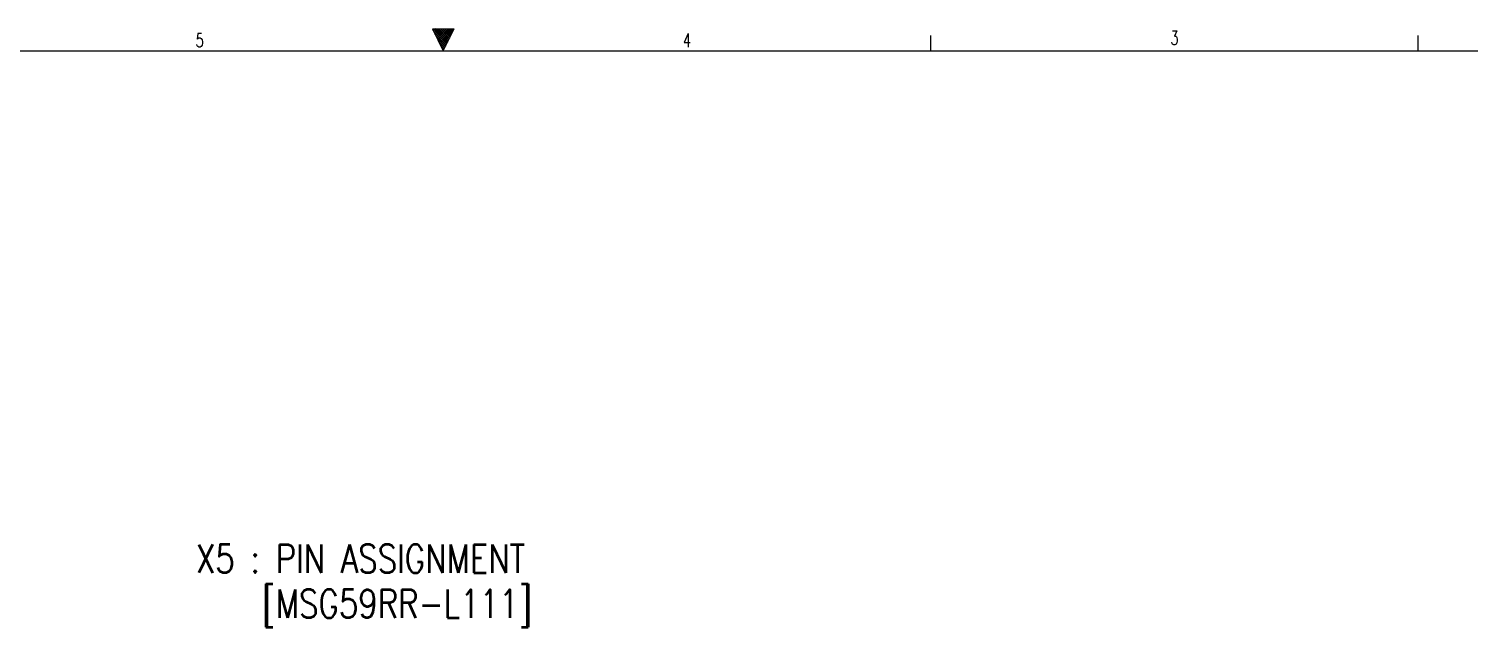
# Model space of a CAD drawing. Extents: x 260 to 819, y -886 to -454.
# Drawn here: x 483.1 to 680.1, y -545.3 to -463.5 of the extents above; entities that cross this region are included whole.
import ezdxf
from ezdxf.enums import TextEntityAlignment as Align

# ---------------------------------------------------------------- set-up
doc = ezdxf.new("R2010")
doc.units = 0
doc.header["$LTSCALE"] = 150
doc.header["$MEASUREMENT"] = 0
doc.linetypes.add('DASHED', pattern=[0.75, 0.5, -0.25])
doc.layers.get('0').update_dxf_attribs({"color": 6, "linetype": 'CONTINUOUS'})
doc.layers.add('현배선도', color=7, linetype='CONTINUOUS')
doc.styles.get("Standard").update_dxf_attribs({"font": 'romans.shx', "width": 0.8, "bigfont": 'whgtxt.shx'})

# ---------------------------------------------------------------- blocks, each defined once
blk = doc.blocks.new('*H2')
at = {"color": 2, "linetype": 'Continuous'}
for p, q in [((-266.22, 407.36), (-268.12, 409.25)), ((-266.13, 407.55), (-268, 409.42)), ((-266.32, 407.17), (-267.84, 408.69)), ((-266.04, 407.74), (-267.72, 409.42)), ((-266.41, 406.98), (-267.56, 408.13)), ((-265.94, 407.93), (-267.44, 409.42)), ((-265.85, 408.12), (-267.15, 409.42)), ((-265.75, 408.31), (-266.87, 409.42)), ((-265.66, 408.5), (-266.59, 409.42)), ((-265.57, 408.69), (-266.31, 409.42)), ((-265.47, 408.87), (-266.02, 409.42)), ((-265.38, 409.06), (-265.74, 409.42)), ((-265.29, 409.25), (-265.46, 409.42)), ((-266.5, 406.79), (-267.28, 407.57)), ((-266.6, 406.61), (-267, 407.01)), ((-266.69, 406.42), (-266.72, 406.45))]:
    blk.add_line(p, q, dxfattribs=at)
blk = doc.blocks.new('*H3')
at = {"color": 2, "linetype": 'Continuous'}
for p, q in [((-267.98, 409.42), (-268.13, 409.28)), ((-267.7, 409.42), (-268.03, 409.09)), ((-267.42, 409.42), (-267.94, 408.9)), ((-267.13, 409.42), (-267.85, 408.71)), ((-266.85, 409.42), (-267.75, 408.52)), ((-266.57, 409.42), (-267.66, 408.33)), ((-266.29, 409.42), (-267.57, 408.15)), ((-266, 409.42), (-267.47, 407.96)), ((-265.72, 409.42), (-267.38, 407.77)), ((-265.44, 409.42), (-267.28, 407.58)), ((-265.25, 409.33), (-267.19, 407.39)), ((-265.52, 408.77), (-267.1, 407.2)), ((-265.8, 408.21), (-267, 407.01)), ((-266.08, 407.65), (-266.91, 406.82)), ((-266.36, 407.09), (-266.82, 406.63)), ((-266.64, 406.53), (-266.72, 406.44))]:
    blk.add_line(p, q, dxfattribs=at)
blk = doc.blocks.new('ansi-c')
at = {"color": 2, "linetype": 'Continuous'}
for p, q in [((208.8, 767.49), (211.8, 767.49)), ((208.8, 767.49), (210.3, 764.46)), ((210.3, 764.46), (211.8, 767.49))]:
    blk.add_line(p, q, dxfattribs=at)
at = {"color": 210, "linetype": 'Continuous'}
for p, q in [((276.98, 764.46), (276.98, 766.57)), ((343.65, 764.46), (343.65, 766.57))]:
    blk.add_line(p, q, dxfattribs=at)
at = {"color": 5, "linetype": 'Continuous'}
blk.add_line((-56.4, 764.46), (477, 764.46), dxfattribs=at)
at = {"color": 7, "linetype": 'Continuous'}
for name in ['*H3', '*H2']:
    blk.add_blockref(name, (477, 358.06), dxfattribs=at)
at = {"color": 130, "linetype": 'Continuous', "width": 0.655684}
for s, p in [('5', (176.97, 765.92)), ('4', (243.63, 765.92)), ('3', (310.33, 766.25))]:
    blk.add_text(s, height=1.9, dxfattribs=at).set_placement(p, align=Align.MIDDLE_CENTER)

msp = doc.modelspace()

# ---------------------------------------------------------------- block references
at = {"linetype": 'DASHED'}
msp.add_blockref('ansi-c', (329.46, -1230.96), dxfattribs=at)
msp.add_blockref('ansi-c', (329.46, -1230.96), dxfattribs=at)

# ---------------------------------------------------------------- texts
at = {"layer": '현배선도', "color": 4, "width": 0.8}
for s, p in [('X5 : PIN ASSIGNMENT', (505.92, -537.85)), ('[MSG59RR-L111]', (514.97, -544))]:
    msp.add_text(s, height=3.8749, dxfattribs=at).set_placement(p)

doc.saveas('drawing.dxf')
